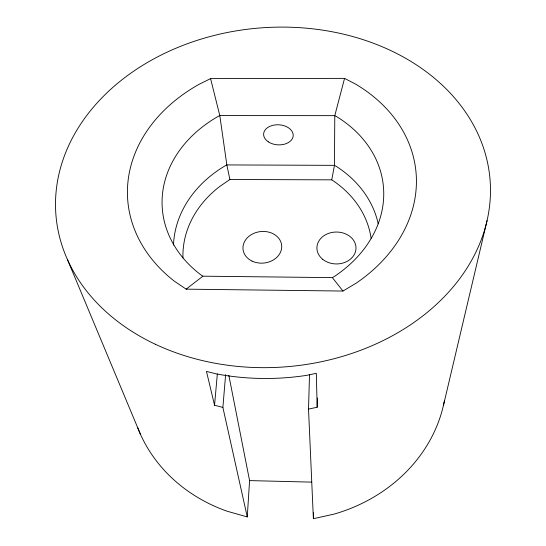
<?xml version="1.0" encoding="UTF-8"?>
<svg xmlns="http://www.w3.org/2000/svg" width="546" height="546" viewBox="0 0 546 546"><rect width="100%" height="100%" fill="white"/><g stroke="black" fill="none" stroke-linecap="round" stroke-linejoin="round"><path stroke-width="0.82" d="M444.505 400.32A158.845 141.353 -4.7 0 1 334.132 514.093L313.377 518.7L313.52 512.755M313.377 518.7L308.524 409.097L317.185 407.248L317.403 398.014M308.524 409.097L309.521 374.42M137.776 427.873A158.845 141.353 -4.7 0 0 227.197 511.247L247.263 516.919L249.577 480.603L228.842 375.395M247.263 516.919L222.884 407.398L225.628 374.631M222.884 407.398L214.551 405.234L217.342 373.894M371.089 238.206A113.036 92.288 -6.2 0 0 331.743 179.839L334.459 165.342L334.787 115.65L344.56 78.371L355.719 84.193A165.226 128.262 -6 0 1 356.033 283.258L342.977 291.045L186.145 289.155L174.338 281.163A165.677 128.958 -3.3 0 1 198.908 84.418L210.572 78.617L344.56 78.371M443.488 405.234L487.066 220.57M186.145 289.155L202.887 276.18L332.371 277.627L334.753 276.221A131.054 102.757 -6.1 0 0 336.868 116.776L334.787 115.65L219.806 115.581L217.622 116.694A131.402 103.303 -3.3 0 0 200.71 274.74L202.887 276.18M331.743 179.839L229.886 179.504L219.71 186.493A113.309 92.731 -3.2 0 0 182.958 257.985M249.577 480.603L311.705 482.125M332.371 277.627L342.977 291.045M67.574 259.855L140.356 434.07M210.572 78.617L219.806 115.581L226.836 164.926L229.886 179.504M214.551 405.234L206.463 371.396L216.093 373.833A213.745 168.366 -4.7 0 0 306.265 375.416L316.298 373.314L317.185 407.248M173.485 245.147A122.441 99.618 -3.2 0 1 224.795 166.011L226.836 164.926L334.459 165.342L336.411 166.448A122.133 99.126 -6.2 0 1 378.214 223.833M268.291 141.823A14.817 10.04 3.5 0 0 292.82 137.585A14.817 10.04 3.5 0 0 274.099 125.068A14.817 10.04 3.5 0 0 268.291 141.823M155.337 344.253A217.779 169.922 -4.7 0 0 490.233 198.594A217.779 169.922 -4.7 0 0 173.416 49.311A217.779 169.922 -4.7 0 0 155.337 344.253M322.7 259.309A19.547 15.957 0.2 0 0 355.364 252.061A19.547 15.957 0.2 0 0 331.306 232.589A19.547 15.957 0.2 0 0 322.7 259.309M252.027 261.077A19.424 15.827 -5.9 0 0 281.716 247.229A19.424 15.827 -5.9 0 0 253.289 233.592A19.424 15.827 -5.9 0 0 252.027 261.077"/></g></svg>
